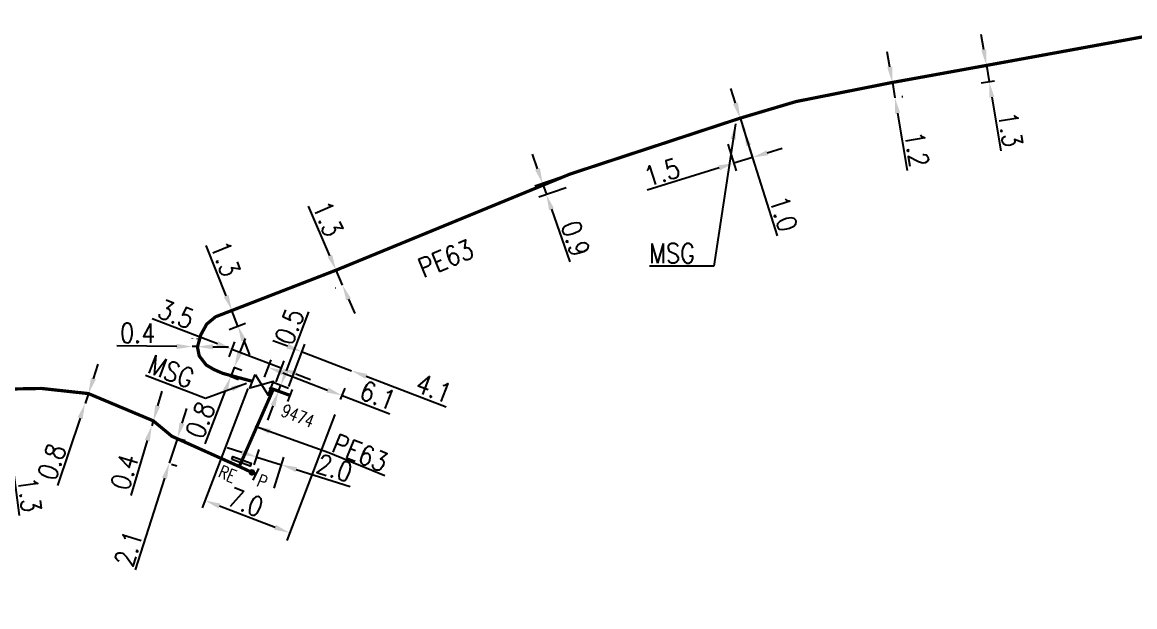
# Model space of a CAD drawing. Header units: millimetres. Extents: x 155997 to 157006, y 121209 to 122008.
# Drawn here: x 156677.7 to 156763.6, y 121359.9 to 121405 of the extents above; entities that cross this region are included whole.
import ezdxf
from ezdxf.enums import TextEntityAlignment as Align

# ---------------------------------------------------------------- set-up
doc = ezdxf.new("R2010")
doc.units = ezdxf.units.MM
doc.linetypes.add('L_25_AP', pattern=[2000, 1000, 1000])
doc.linetypes.add('L_25_PE', pattern=[2000, 1000, 1000])
doc.layers.get('0').update_dxf_attribs({"linetype": 'CONTINUOUS'})
for name, color, linetype in [('L_150', 1, 'CONTINUOUS'), ('L_300', 7, 'CONTINUOUS'), ('L_340', 7, 'CONTINUOUS')]:
    doc.layers.add(name, color=color, linetype=linetype)
doc.styles.add('G_ROMANS', font='ROMANS.SHX', dxfattribs={"width": 0.75})
doc.styles.get("Standard").update_dxf_attribs({"font": 'romans.shx', "width": 0.85})
doc.dimstyles.get("Standard").update_dxf_attribs({"dimtxt": 1.5, "dimasz": 1.2, "dimexe": 0.625, "dimexo": 0.625, "dimgap": 0.25, "dimtad": 1, "dimdec": 1, "dimzin": 0, "dimdsep": 46, "dimtxsty": 'Standard', "dimcen": -0.5, "dimadec": 0, "dimazin": 0, "dimtfac": 1, "dimtdec": 1, "dimtmove": 0, "dimatfit": 3, "dimfxl": 0, "dimtolj": 1, "dimtzin": 0, "dimarcsym": 0})

# ---------------------------------------------------------------- blocks, each defined once
blk = doc.blocks.new('*D720')
at = {"layer": 'L_150', "color": 0, "linetype": 'Continuous', "lineweight": -2, "transparency": 16777216}
for p, q in [((156683.165, 121377.495), (156683.547, 121378.632)), ((156682.783, 121376.357), (156682.528, 121375.599)), ((156682.146, 121374.461), (156680.4, 121369.263))]:
    blk.add_line(p, q, dxfattribs=at)
at = {"layer": 'L_150', "color": 0, "linetype": 'Continuous', "transparency": 16777216}
for points in [[(156682.975, 121377.559), (156683.354, 121377.431), (156682.783, 121376.357)], [(156681.956, 121374.525), (156682.336, 121374.398), (156682.528, 121375.599)]]:
    blk.add_solid(points, dxfattribs=at)
at = {"layer": 'L_150', "color": 0, "linetype": 'Continuous', "transparency": 16777216, "insert": (156679.957, 121371.084), "char_height": 1.5, "attachment_point": 5, "rotation": 71.43657}
blk.add_mtext('\\A1;0.8', dxfattribs=at)
blk = doc.blocks.new('*D721')
at = {"layer": 'L_150', "color": 0, "linetype": 'Continuous', "lineweight": -2, "transparency": 16777216}
for p, q in [((156688.135, 121375.403), (156688.48, 121376.552)), ((156687.79, 121374.253), (156687.675, 121373.87)), ((156687.33, 121372.721), (156686.055, 121368.476))]:
    blk.add_line(p, q, dxfattribs=at)
at = {"layer": 'L_150', "color": 0, "linetype": 'Continuous', "transparency": 16777216}
for points in [[(156687.944, 121375.46), (156688.327, 121375.345), (156687.79, 121374.253)], [(156687.138, 121372.779), (156687.521, 121372.664), (156687.675, 121373.87)]]:
    blk.add_solid(points, dxfattribs=at)
at = {"layer": 'L_150', "color": 0, "linetype": 'Continuous', "transparency": 16777216, "insert": (156685.562, 121370.312), "char_height": 1.5, "attachment_point": 5, "rotation": 73.28337}
blk.add_mtext('\\A1;0.4', dxfattribs=at)
blk = doc.blocks.new('*D722')
at = {"layer": 'L_150', "color": 0, "linetype": 'Continuous', "lineweight": -2, "transparency": 16777216}
for p, q in [((156690.014, 121374.068), (156690.379, 121375.212)), ((156689.65, 121372.925), (156689.027, 121370.972)), ((156689.824, 121372.87), (156690.245, 121372.735)), ((156689.201, 121370.916), (156689.622, 121370.782)), ((156688.662, 121369.829), (156686.406, 121362.753))]:
    blk.add_line(p, q, dxfattribs=at)
at = {"layer": 'L_150', "color": 0, "linetype": 'Continuous', "transparency": 16777216}
for points in [[(156689.824, 121374.129), (156690.205, 121374.008), (156689.65, 121372.925)], [(156688.472, 121369.889), (156688.853, 121369.768), (156689.027, 121370.972)]]:
    blk.add_solid(points, dxfattribs=at)
at = {"layer": 'L_150', "color": 0, "linetype": 'Continuous', "transparency": 16777216, "insert": (156685.88, 121364.394), "char_height": 1.5, "attachment_point": 5, "rotation": 72.31518}
blk.add_mtext('\\A1;2.1', dxfattribs=at)
blk = doc.blocks.new('*D723')
at = {"layer": 'L_340', "color": 0, "linetype": 'Continuous', "lineweight": -2, "transparency": 16777216}
for p, q in [((156694.633, 121371.812), (156693.489, 121372.172)), ((156695.593, 121370.865), (156695.966, 121372.048)), ((156695.778, 121371.452), (156697.686, 121370.851)), ((156697.12, 121369.055), (156697.873, 121371.447)), ((156698.83, 121370.491), (156703, 121369.179))]:
    blk.add_line(p, q, dxfattribs=at)
at = {"layer": 'L_340', "color": 0, "linetype": 'Continuous', "transparency": 16777216}
for points in [[(156694.693, 121372.003), (156694.573, 121371.621), (156695.778, 121371.452)], [(156698.89, 121370.682), (156698.77, 121370.3), (156697.686, 121370.851)]]:
    blk.add_solid(points, dxfattribs=at)
at = {"layer": 'L_340', "color": 0, "linetype": 'Continuous', "transparency": 16777216, "insert": (156701.788, 121370.609), "char_height": 1.5, "attachment_point": 5, "rotation": 342.53324}
blk.add_mtext('\\A1;2.0', dxfattribs=at)
blk = doc.blocks.new('*D724')
at = {"layer": 'L_150', "color": 0, "linetype": 'Continuous', "lineweight": -2, "transparency": 16777216}
for p, q in [((156692.744, 121380.202), (156687.711, 121382.129)), ((156693.647, 121379.203), (156694.088, 121380.357)), ((156697.68, 121378.313), (156693.865, 121379.773)), ((156697.282, 121377.276), (156697.903, 121378.897)), ((156698.8, 121377.884), (156699.921, 121377.455))]:
    blk.add_line(p, q, dxfattribs=at)
at = {"layer": 'L_150', "color": 0, "linetype": 'Continuous', "transparency": 16777216}
for points in [[(156692.816, 121380.389), (156692.673, 121380.016), (156693.865, 121379.773)], [(156698.872, 121378.071), (156698.729, 121377.698), (156697.68, 121378.313)]]:
    blk.add_solid(points, dxfattribs=at)
at = {"layer": 'L_150', "color": 0, "linetype": 'Continuous', "transparency": 16777216, "insert": (156689.55, 121382.496), "char_height": 1.5, "attachment_point": 5, "rotation": 339.05575}
blk.add_mtext('\\A1;3.5', dxfattribs=at)
blk = doc.blocks.new('*D725')
at = {"layer": 'L_340', "color": 0, "linetype": 'Continuous', "lineweight": -2, "transparency": 16777216}
for p, q in [((156698.157, 121380.013), (156697.036, 121380.442)), ((156698.256, 121376.915), (156699.501, 121380.168)), ((156699.278, 121379.584), (156703.107, 121378.119)), ((156702.888, 121377.546), (156702.884, 121377.535)), ((156704.228, 121377.69), (156710.408, 121375.324))]:
    blk.add_line(p, q, dxfattribs=at)
at = {"layer": 'L_340', "color": 0, "linetype": 'Continuous', "transparency": 16777216}
for points in [[(156698.229, 121380.2), (156698.086, 121379.826), (156699.278, 121379.584)], [(156704.299, 121377.876), (156704.156, 121377.503), (156703.107, 121378.119)]]:
    blk.add_solid(points, dxfattribs=at)
at = {"layer": 'L_340', "color": 0, "linetype": 'Continuous', "transparency": 16777216, "insert": (156709.455, 121376.76), "char_height": 1.5, "attachment_point": 5, "rotation": 339.05575}
blk.add_mtext('\\A1;4.1', dxfattribs=at)
blk = doc.blocks.new('L_340_07')
at = {"color": 0, "linetype": 'Continuous', "const_width": 0.25, "flags": 128}
blk.add_lwpolyline([(0, 0), (0.35, 0)], dxfattribs=at)
at = {"color": 0, "linetype": 'Continuous', "flags": 128}
blk.add_lwpolyline([(0.35, -0.5), (0.35, 0.5)], dxfattribs=at)
at = {"color": 0, "linetype": 'Continuous', "width": 0.75, "flags": 3}
for tag, p in [('DEF_LEG', (0.723, -3.465)), ('DEF_COUP', (0.723, -5.965)), ('DEF_TYPE', (0.723, -8.465))]:
    blk.add_attdef(tag, text='', height=1.2, dxfattribs=at).set_placement(p, align=Align.MIDDLE)
blk = doc.blocks.new('L_300_12')
at = {"color": 0, "linetype": 'Continuous', "const_width": 0.248, "flags": 128}
blk.add_lwpolyline([(-0.126, 0, 1), (0.126, 0, 1)], format="xyb", close=True, dxfattribs=at)
at = {"linetype": 'Continuous', "style": 'G_ROMANS', "width": 0.75}
blk.add_attdef('P', text='', height=1, dxfattribs=at).set_placement((0, 1.331), align=Align.MIDDLE_CENTER)
at = {"color": 0, "linetype": 'Continuous', "width": 0.75, "flags": 3}
for tag, p in [('DEF_LEG', (0, -5)), ('DEF_COUP', (0, -7.5)), ('DEF_TYPE', (0, -10))]:
    blk.add_attdef(tag, text='', height=1.2, dxfattribs=at).set_placement(p, align=Align.MIDDLE)
blk = doc.blocks.new('L_340_20')
at = {"linetype": 'Continuous'}
blk.add_hatch(color=0, dxfattribs=at).paths.add_polyline_path([(0.125, 0.75), (-0.125, 0.75), (-0.125, -0.75), (0.125, -0.75)])
at = {"color": 0, "linetype": 'Continuous'}
blk.add_lwpolyline([(-0.125, 0.75), (0.125, 0.75), (0.125, -0.75), (-0.125, -0.75)], close=True, dxfattribs=at)
at = {"color": 0, "linetype": 'Continuous', "width": 0.75}
for tag, height, flags, p in [('RE', 1, 8, (0, 1.867)), ('DEF_LEG', 1.2, 3, (0, -5)), ('DEF_COUP', 1.2, 3, (0, -7.5)), ('DEF_TYPE', 1.2, 3, (0, -10))]:
    blk.add_attdef(tag, text='', height=height, dxfattribs=dict(at, flags=flags)).set_placement(p, align=Align.MIDDLE)
blk = doc.blocks.new('*D726')
at = {"layer": 'L_150', "color": 0, "linetype": 'Continuous', "lineweight": -2, "transparency": 16777216}
for p, q in [((156676.002, 121377.888), (156675.846, 121379.078)), ((156676.157, 121376.698), (156676.326, 121375.409)), ((156676.482, 121374.219), (156677.436, 121366.939))]:
    blk.add_line(p, q, dxfattribs=at)
at = {"layer": 'L_150', "color": 0, "linetype": 'Continuous', "transparency": 16777216}
for points in [[(156676.2, 121377.914), (156675.803, 121377.862), (156676.157, 121376.698)], [(156676.681, 121374.245), (156676.284, 121374.193), (156676.326, 121375.409)]]:
    blk.add_solid(points, dxfattribs=at)
at = {"layer": 'L_150', "color": 0, "linetype": 'Continuous', "transparency": 16777216, "insert": (156678.234, 121368.551), "char_height": 1.5, "attachment_point": 5, "rotation": 277.46578}
blk.add_mtext('\\A1;1.3', dxfattribs=at)
blk = doc.blocks.new('*D1005')
at = {"layer": 'L_150', "color": 0, "linetype": 'Continuous', "lineweight": -2, "transparency": 16777216}
for p, q in [((156732.75, 121398.778), (156732.391, 121399.923)), ((156733.108, 121397.632), (156733.406, 121396.678)), ((156733.764, 121395.533), (156735.953, 121388.533))]:
    blk.add_line(p, q, dxfattribs=at)
at = {"layer": 'L_150', "color": 0, "linetype": 'Continuous', "transparency": 16777216}
for points in [[(156732.94, 121398.837), (156732.559, 121398.718), (156733.108, 121397.632)], [(156733.955, 121395.592), (156733.573, 121395.473), (156733.406, 121396.678)]]:
    blk.add_solid(points, dxfattribs=at)
at = {"layer": 'L_150', "color": 0, "linetype": 'Continuous', "transparency": 16777216, "insert": (156736.462, 121390.258), "char_height": 1.5, "attachment_point": 5, "rotation": 287.36539}
blk.add_mtext('\\A1;1.0', dxfattribs=at)
blk = doc.blocks.new('*D1006')
at = {"layer": 'L_150', "color": 0, "linetype": 'Continuous', "lineweight": -2, "transparency": 16777216}
for p, q in [((156717.459, 121393.71), (156717.065, 121394.844)), ((156719.376, 121393.106), (156717.262, 121392.372)), ((156719.672, 121392.256), (156717.558, 121391.522)), ((156717.853, 121392.577), (156718.148, 121391.727)), ((156718.542, 121390.593), (156719.958, 121386.522))]:
    blk.add_line(p, q, dxfattribs=at)
at = {"layer": 'L_150', "color": 0, "linetype": 'Continuous', "transparency": 16777216}
for points in [[(156717.648, 121393.776), (156717.27, 121393.645), (156717.853, 121392.577)], [(156718.731, 121390.659), (156718.353, 121390.528), (156718.148, 121391.727)]]:
    blk.add_solid(points, dxfattribs=at)
at = {"layer": 'L_150', "color": 0, "linetype": 'Continuous', "transparency": 16777216, "insert": (156720.392, 121388.319), "char_height": 1.5, "attachment_point": 5, "rotation": 289.16763}
blk.add_mtext('\\A1;0.9', dxfattribs=at)
blk = doc.blocks.new('*D1007')
at = {"layer": 'L_150', "color": 0, "linetype": 'Continuous', "lineweight": -2, "transparency": 16777216}
for p, q in [((156701.429, 121386.989), (156699.768, 121390.835)), ((156702.4, 121384.74), (156701.904, 121385.887)), ((156701.363, 121385.654), (156701.331, 121385.64)), ((156701.859, 121384.506), (156701.826, 121384.492)), ((156702.876, 121383.638), (156703.351, 121382.537))]:
    blk.add_line(p, q, dxfattribs=at)
at = {"layer": 'L_150', "color": 0, "linetype": 'Continuous', "transparency": 16777216}
for points in [[(156701.612, 121387.068), (156701.245, 121386.91), (156701.904, 121385.887)], [(156703.059, 121383.718), (156702.692, 121383.559), (156702.4, 121384.74)]]:
    blk.add_solid(points, dxfattribs=at)
at = {"layer": 'L_150', "color": 0, "linetype": 'Continuous', "transparency": 16777216, "insert": (156701.278, 121389.859), "char_height": 1.5, "attachment_point": 5, "rotation": 293.35722}
blk.add_mtext('\\A1;1.3', dxfattribs=at)
blk = doc.blocks.new('*D1008')
at = {"layer": 'L_150', "color": 0, "linetype": 'Continuous', "lineweight": -2, "transparency": 16777216}
for p, q in [((156690.809, 121380.576), (156690.809, 121380.611)), ((156691.209, 121380.572), (156691.209, 121380.607)), ((156689.602, 121379.999), (156684.966, 121380.048)), ((156691.202, 121379.982), (156690.802, 121379.986)), ((156692.402, 121379.969), (156693.602, 121379.957))]:
    blk.add_line(p, q, dxfattribs=at)
at = {"layer": 'L_150', "color": 0, "linetype": 'Continuous', "transparency": 16777216}
for points in [[(156689.605, 121380.199), (156689.6, 121379.799), (156690.802, 121379.986)], [(156692.404, 121380.169), (156692.4, 121379.769), (156691.202, 121379.982)]]:
    blk.add_solid(points, dxfattribs=at)
at = {"layer": 'L_150', "color": 0, "linetype": 'Continuous', "transparency": 16777216, "insert": (156686.592, 121381.031), "char_height": 1.5, "attachment_point": 5, "rotation": 359.38997}
blk.add_mtext('\\A1;0.4', dxfattribs=at)
blk = doc.blocks.new('*D1009')
at = {"layer": 'L_150', "color": 0, "linetype": 'Continuous', "lineweight": -2, "transparency": 16777216}
for p, q in [((156694.474, 121379.502), (156694.903, 121380.623)), ((156694.045, 121378.381), (156693.777, 121377.681)), ((156694.007, 121378.396), (156694.628, 121378.158)), ((156693.739, 121377.695), (156694.36, 121377.457)), ((156693.348, 121376.56), (156691.785, 121372.477))]:
    blk.add_line(p, q, dxfattribs=at)
at = {"layer": 'L_150', "color": 0, "linetype": 'Continuous', "transparency": 16777216}
for points in [[(156694.287, 121379.573), (156694.66, 121379.43), (156694.045, 121378.381)], [(156693.161, 121376.632), (156693.534, 121376.489), (156693.777, 121377.681)]]:
    blk.add_solid(points, dxfattribs=at)
at = {"layer": 'L_150', "color": 0, "linetype": 'Continuous', "transparency": 16777216, "insert": (156691.418, 121374.316), "char_height": 1.5, "attachment_point": 5, "rotation": 69.05575}
blk.add_mtext('\\A1;0.8', dxfattribs=at)
blk = doc.blocks.new('*D1010')
at = {"layer": 'L_300', "color": 0, "linetype": 'Continuous', "lineweight": -2, "transparency": 16777216}
for p, q in [((156696.384, 121377.62), (156696.9, 121378.968)), ((156697.798, 121377.955), (156701.253, 121376.633)), ((156702.26, 121375.906), (156702.597, 121376.787)), ((156702.374, 121376.204), (156706.06, 121374.793))]:
    blk.add_line(p, q, dxfattribs=at)
at = {"layer": 'L_300', "color": 0, "linetype": 'Continuous', "transparency": 16777216}
for points in [[(156697.869, 121378.142), (156697.726, 121377.768), (156696.677, 121378.384)], [(156701.325, 121376.819), (156701.182, 121376.446), (156702.374, 121376.204)]]:
    blk.add_solid(points, dxfattribs=at)
at = {"layer": 'L_300', "color": 0, "linetype": 'Continuous', "transparency": 16777216, "insert": (156705.135, 121376.218), "char_height": 1.5, "attachment_point": 5, "rotation": 339.05575}
blk.add_mtext('\\A1;6.1', dxfattribs=at)
blk = doc.blocks.new('*D1011')
at = {"layer": 'L_150', "color": 0, "linetype": 'Continuous', "lineweight": -2, "transparency": 16777216}
for p, q in [((156695.09, 121376.755), (156691.555, 121367.52)), ((156701.813, 121374.739), (156698.093, 121365.018)), ((156692.899, 121367.675), (156697.195, 121366.03))]:
    blk.add_line(p, q, dxfattribs=at)
at = {"layer": 'L_150', "color": 0, "linetype": 'Continuous', "transparency": 16777216}
for points in [[(156692.971, 121367.861), (156692.828, 121367.488), (156691.779, 121368.104)], [(156697.267, 121366.217), (156697.124, 121365.844), (156698.316, 121365.601)]]:
    blk.add_solid(points, dxfattribs=at)
at = {"layer": 'L_150', "color": 0, "linetype": 'Continuous', "transparency": 16777216, "insert": (156694.916, 121367.973), "char_height": 1.5, "attachment_point": 5, "rotation": 339.05575}
blk.add_mtext('\\A1;7.0', dxfattribs=at)
blk = doc.blocks.new('*D1012')
at = {"layer": 'L_150', "color": 0, "linetype": 'Continuous', "lineweight": -2, "transparency": 16777216}
for p, q in [((156693.42, 121383.9), (156691.888, 121387.799)), ((156693.182, 121382.517), (156694.44, 121383.011)), ((156694.334, 121381.573), (156693.858, 121382.783)), ((156693.657, 121381.307), (156694.916, 121381.801)), ((156694.773, 121380.456), (156695.211, 121379.339))]:
    blk.add_line(p, q, dxfattribs=at)
at = {"layer": 'L_150', "color": 0, "linetype": 'Continuous', "transparency": 16777216}
for points in [[(156693.606, 121383.973), (156693.234, 121383.827), (156693.858, 121382.783)], [(156694.959, 121380.529), (156694.586, 121380.383), (156694.334, 121381.573)]]:
    blk.add_solid(points, dxfattribs=at)
at = {"layer": 'L_150', "color": 0, "linetype": 'Continuous', "transparency": 16777216, "insert": (156693.365, 121386.773), "char_height": 1.5, "attachment_point": 5, "rotation": 291.44541}
blk.add_mtext('\\A1;1.3', dxfattribs=at)
blk = doc.blocks.new('*D1013')
at = {"layer": 'L_150', "color": 0, "linetype": 'Continuous', "lineweight": -2, "transparency": 16777216}
for p, q in [((156733.294, 121397.036), (156734.243, 121394.002)), ((156732.161, 121395.634), (156732.811, 121393.554)), ((156735.202, 121394.956), (156736.347, 121395.315)), ((156734.057, 121394.598), (156732.625, 121394.151)), ((156731.48, 121393.792), (156725.938, 121392.059))]:
    blk.add_line(p, q, dxfattribs=at)
at = {"layer": 'L_150', "color": 0, "linetype": 'Continuous', "transparency": 16777216}
for points in [[(156735.142, 121395.147), (156735.262, 121394.765), (156734.057, 121394.598)], [(156731.42, 121393.983), (156731.539, 121393.601), (156732.625, 121394.151)]]:
    blk.add_solid(points, dxfattribs=at)
at = {"layer": 'L_150', "color": 0, "linetype": 'Continuous', "transparency": 16777216, "insert": (156727.066, 121393.46), "char_height": 1.5, "attachment_point": 5, "rotation": 17.36539}
blk.add_mtext('\\A1;1.5', dxfattribs=at)
blk = doc.blocks.new('*D1014')
at = {"layer": 'L_300', "color": 0, "linetype": 'Continuous', "lineweight": -2, "transparency": 16777216}
for p, q in [((156698.069, 121378.126), (156699.804, 121382.66)), ((156696.923, 121377.279), (156698.224, 121376.782)), ((156696.745, 121376.812), (156698.045, 121376.315)), ((156697.461, 121376.538), (156697.64, 121377.005)), ((156697.032, 121375.417), (156696.603, 121374.297))]:
    blk.add_line(p, q, dxfattribs=at)
at = {"layer": 'L_300', "color": 0, "linetype": 'Continuous', "transparency": 16777216}
for points in [[(156697.882, 121378.197), (156698.256, 121378.054), (156697.64, 121377.005)], [(156696.846, 121375.489), (156697.219, 121375.346), (156697.461, 121376.538)]]:
    blk.add_solid(points, dxfattribs=at)
at = {"layer": 'L_300', "color": 0, "linetype": 'Continuous', "transparency": 16777216, "insert": (156698.304, 121381.537), "char_height": 1.5, "attachment_point": 5, "rotation": 69.05575}
blk.add_mtext('\\A1;0.5', dxfattribs=at)
blk = doc.blocks.new('L_300_03')
at = {"color": 0, "linetype": 'Continuous', "flags": 128}
blk.add_lwpolyline([(-1, 0.75), (1, -0.75), (1, 0.75), (-1, -0.75), (-1, 0.75)], dxfattribs=at)
at = {"color": 0, "linetype": 'Continuous', "style": 'G_ROMANS', "width": 0.75}
blk.add_attdef('NUM', text='', height=1.5, dxfattribs=at).set_placement((0, 2.1), align=Align.MIDDLE_CENTER)
at = {"color": 0, "linetype": 'Continuous', "style": 'G_ROMANS', "width": 0.75, "flags": 3}
for tag, p in [('DEF_LEG', (0, -5)), ('DEF_COUP', (0, -7.5)), ('DEF_TYPE', (0, -10))]:
    blk.add_attdef(tag, text='', height=1.2, dxfattribs=at).set_placement(p, align=Align.MIDDLE)
blk = doc.blocks.new('*D1015')
at = {"layer": 'L_150', "color": 0, "linetype": 'Continuous', "lineweight": -2, "transparency": 16777216}
for p, q in [((156744.66, 121401.571), (156744.46, 121402.755)), ((156744.859, 121400.388), (156745.059, 121399.205)), ((156745.387, 121400.477), (156745.476, 121400.492)), ((156745.586, 121399.294), (156745.675, 121399.309)), ((156745.259, 121398.022), (156746.006, 121393.593))]:
    blk.add_line(p, q, dxfattribs=at)
at = {"layer": 'L_150', "color": 0, "linetype": 'Continuous', "transparency": 16777216}
for points in [[(156744.857, 121401.605), (156744.462, 121401.538), (156744.859, 121400.388)], [(156745.456, 121398.055), (156745.062, 121397.988), (156745.059, 121399.205)]]:
    blk.add_solid(points, dxfattribs=at)
at = {"layer": 'L_150', "color": 0, "linetype": 'Continuous', "transparency": 16777216, "insert": (156746.744, 121395.233), "char_height": 1.5, "attachment_point": 5, "rotation": 279.58124}
blk.add_mtext('\\A1;1.2', dxfattribs=at)
blk = doc.blocks.new('*D1303')
at = {"layer": 'L_150', "color": 0, "linetype": 'Continuous', "lineweight": -2, "ltscale": 0.5, "transparency": 16777216}
for p, q in [((156751.921, 121402.898), (156751.721, 121404.082)), ((156752.524, 121401.783), (156751.504, 121401.611)), ((156752.121, 121401.715), (156752.337, 121400.433)), ((156752.74, 121400.501), (156751.721, 121400.329)), ((156752.537, 121399.25), (156753.234, 121395.119))]:
    blk.add_line(p, q, dxfattribs=at)
at = {"layer": 'L_150', "color": 0, "linetype": 'Continuous', "ltscale": 0.5, "transparency": 16777216}
for points in [[(156752.118, 121402.932), (156751.724, 121402.865), (156752.121, 121401.715)], [(156752.734, 121399.283), (156752.34, 121399.217), (156752.337, 121400.433)]]:
    blk.add_solid(points, dxfattribs=at)
at = {"layer": 'L_150', "color": 0, "linetype": 'Continuous', "ltscale": 0.5, "transparency": 16777216, "insert": (156753.971, 121396.759), "char_height": 1.5, "attachment_point": 5, "rotation": 279.58124}
blk.add_mtext('\\A1;1.3', dxfattribs=at)

msp = doc.modelspace()

# ---------------------------------------------------------------- linework, layer by layer
at = {"layer": 'L_150', "linetype": 'L_25_AP', "ltscale": 0.5, "const_width": 0.25}
msp.add_lwpolyline([(157000, 121360.015), (156985.135, 121365.637), (156938.597, 121383.176), (156921.759, 121389.318), (156920.353, 121389.832), (156919.727, 121388.113), (156911.036, 121391.261), (156901.749, 121394.625), (156892.068, 121398.274), (156880.484, 121402.641), (156873.614, 121404.096), (156860.281, 121406.111), (156835.612, 121409.473), (156814.281, 121412.356), (156810.682, 121412.707), (156801.213, 121411.27), (156795.084, 121410.347), (156783.664, 121408.251), (156782.865, 121408.06), (156775.304, 121405.941), (156752.925, 121401.851)], dxfattribs=at)
at = {"layer": 'L_150', "linetype": 'L_25_PE', "ltscale": 0.5, "const_width": 0.25, "flags": 128}
for points in [[(156752.925, 121401.851), (156744.77, 121400.373), (156737.418, 121398.913), (156733.108, 121397.632), (156719.967, 121393.312), (156701.937, 121385.902), (156692.6, 121382.288), (156691.915, 121381.718), (156691.463, 121380.898), (156691.202, 121379.947), (156691.338, 121379.267), (156691.885, 121378.559), (156692.473, 121378.217), (156693.155, 121377.919), (156695.313, 121377.338), (156695.461, 121377.304)], [(156652.302, 121369.739), (156652.873, 121369.91), (156652.435, 121371.314), (156657.77, 121372.787), (156671.129, 121376.698), (156673.986, 121376.807), (156676.157, 121376.698), (156679.146, 121376.754), (156682.783, 121376.357), (156687.79, 121374.253), (156689.228, 121373.059), (156694.425, 121370.724), (156695.406, 121370.269)], [(156697.059, 121376.692), (156694.607, 121371.117), (156694.425, 121370.724)], [(156696.861, 121376.768), (156697.059, 121376.692), (156698.033, 121376.332)]]:
    msp.add_lwpolyline(points, dxfattribs=at)

# ---------------------------------------------------------------- block references
at = {"layer": 'L_300'}
ref = msp.add_blockref('L_300_03', (156696.161, 121377.036), dxfattribs=dict(at, xscale=0.7500000000007095, yscale=0.7500000000007095, zscale=0.7500000000007095, rotation=339.0557521207187))
ref.add_attrib('NUM', '9474', dxfattribs={"layer": '0', "color": 0, "linetype": 'Continuous', "height": 1, "rotation": 337.54165, "style": 'G_ROMANS', "width": 0.75}).set_placement((156698.951, 121374.636), align=Align.MIDDLE_CENTER)
ref = msp.add_blockref('L_300_12', (156695.406, 121370.269), dxfattribs=dict(at, rotation=335.0720415395749))
ref.add_attrib('P', 'P', dxfattribs={"layer": '0', "linetype": 'Continuous', "height": 1, "rotation": 336.94127, "style": 'G_ROMANS', "width": 0.75}).set_placement((156696.202, 121369.563), align=Align.MIDDLE_CENTER)
at = {"layer": 'L_340'}
for p, rotation in [((156698.033, 121376.332), 340.1026903309921), ((156695.406, 121370.269), 335.0720415390854)]:
    msp.add_blockref('L_340_07', p, dxfattribs=dict(at, rotation=rotation))
ref = msp.add_blockref('L_340_20', (156694.607, 121371.117), dxfattribs=dict(at, rotation=69.56712154875413))
ref.add_attrib('RE', 'RE', dxfattribs={"layer": '0', "color": 0, "linetype": 'Continuous', "height": 1, "rotation": 336.94127, "width": 0.75}).set_placement((156693.512, 121370.149), align=Align.MIDDLE)

# ---------------------------------------------------------------- texts
at = {"layer": 'L_150', "linetype": 'Continuous', "width": 0.85}
msp.add_text('PE63', height=1.5, rotation=22.3423, dxfattribs=at).set_placement((156708.64, 121385.272))
at = {"layer": 'L_150', "linetype": 'Continuous', "ltscale": 0.5, "insert": (156729.622, 121386.438), "char_height": 1.5, "attachment_point": 9}
msp.add_mtext('\\A1;MSG', dxfattribs=at)
at = {"layer": 'L_150', "linetype": 'Continuous', "ltscale": 0.5, "insert": (156690.558, 121376.737), "char_height": 1.5, "attachment_point": 9, "rotation": 339.05575}
msp.add_mtext('\\A1;MSG', dxfattribs=at)
at = {"layer": 'L_150', "linetype": 'Continuous', "insert": (156702.024, 121373.309), "char_height": 1.5, "attachment_point": 1, "rotation": 337.54165}
msp.add_mtext('\\A1;PE63', dxfattribs=at)

# ---------------------------------------------------------------- dimensions: what is measured, and where the dimension line sits
at = {"layer": 'L_150', "linetype": 'Continuous', "ltscale": 0.5}
dim = msp.add_linear_dim(base=(156752.337, 121400.433), p1=(156753.14, 121401.887), p2=(156753.357, 121400.605), angle=279.58124, dimstyle='Standard', dxfattribs=at)
dim.commit()
dim.dimension.update_dxf_attribs({"geometry": '*D1303', "text_midpoint": (156752.985, 121396.593), "dimtype": 160})
at = {"layer": 'L_150', "linetype": 'Continuous'}
for base, p1, p2, angle, override, picture, middle in [((156745.059, 121399.205), (156744.77, 121400.373), (156744.97, 121399.19), 99.58124, {"dimexe": 0.625, "dimexo": 0.625}, '*D1015', (156745.758, 121395.066)), ((156732.625, 121394.151), (156733.108, 121397.632), (156731.975, 121396.23), 17.36539, {"dimexe": 0.625, "dimexo": 0.625}, '*D1013', (156727.364, 121392.505)), ((156718.148, 121391.727), (156719.967, 121393.312), (156720.262, 121392.462), 109.16763, {"dimexe": 0.625, "dimexo": 0.625}, '*D1006', (156719.447, 121387.991)), ((156702.4, 121384.74), (156701.937, 121385.902), (156702.433, 121384.754), 113.35722, {"dimexe": 0.625, "dimexo": 0.625}, '*D1007', (156700.36, 121389.463)), ((156694.334, 121381.573), (156692.6, 121382.288), (156693.075, 121381.078), 111.44541, {"dimexe": 0.625, "dimexo": 0.625}, '*D1012', (156692.435, 121386.408)), ((156690.802, 121379.986), (156691.202, 121379.947), (156690.802, 121379.951), 359.38997, {"dimexe": 0.625, "dimexo": 0.625}, '*D1008', (156686.582, 121380.031)), ((156676.326, 121375.409), (156676.157, 121376.698), (156676.326, 121375.409), 97.46578, {"dimatfit": 0}, '*D726', (156677.242, 121368.421)), ((156682.528, 121375.599), (156682.783, 121376.357), (156682.528, 121375.599), 71.43657, {"dimatfit": 0}, '*D720', (156680.905, 121370.766)), ((156698.316, 121365.601), (156695.313, 121377.338), (156702.037, 121375.322), 159.05575, {"dimexe": 0.625, "dimexo": 0.625}, '*D1011', (156694.559, 121367.04)), ((156687.675, 121373.87), (156687.79, 121374.253), (156687.675, 121373.87), 73.28337, {"dimscale": 1, "dimlfac": 1, "dimlunit": 2, "dimatfit": 0}, '*D721', (156686.52, 121370.024)), ((156689.027, 121370.972), (156689.228, 121373.059), (156688.605, 121371.106), 72.31518, {"dimatfit": 0}, '*D722', (156686.833, 121364.091))]:
    dim = msp.add_linear_dim(base=base, p1=p1, p2=p2, angle=angle, dimstyle='Standard', override=override, dxfattribs=at)
    dim.commit()
    dim.dimension.update_dxf_attribs({"geometry": picture, "text_midpoint": middle, "dimtype": 160})
for base, p1, p2, angle, picture, middle in [((156733.108, 121397.632), (156733.406, 121396.678), (156733.108, 121397.632), 287.36539, '*D1005', (156735.507, 121389.959)), ((156694.04461, 121378.38125), (156693.15511, 121377.91865), (156693.4232, 121378.6191), 249.05575, '*D1009', (156692.35179, 121373.95844))]:
    dim = msp.add_linear_dim(base=base, p1=p1, p2=p2, angle=angle, dimstyle='Standard', dxfattribs=at)
    dim.commit()
    dim.dimension.update_dxf_attribs({"geometry": picture, "text_midpoint": middle, "dimtype": 160})
dim = msp.add_linear_dim(base=(156693.865, 121379.773), p1=(156697.059, 121376.692), p2=(156693.423, 121378.619), angle=339.05575, text='3.5', dimstyle='Standard', override={"dimatfit": 0}, dxfattribs=at)
dim.commit()
dim.dimension.update_dxf_attribs({"geometry": '*D724', "text_midpoint": (156689.192, 121381.562), "dimtype": 160})
at = {"layer": 'L_300', "linetype": 'Continuous'}
dim = msp.add_linear_dim(base=(156697.64, 121377.005), p1=(156696.161, 121377.036), p2=(156696.34, 121377.503), angle=249.05575, dimstyle='Standard', dxfattribs=at)
dim.commit()
dim.dimension.update_dxf_attribs({"geometry": '*D1014', "text_midpoint": (156699.238, 121381.179), "dimtype": 160})
dim = msp.add_linear_dim(base=(156702.374, 121376.204), p1=(156696.161, 121377.036), p2=(156702.037, 121375.322), angle=159.05575, dimstyle='Standard', override={"dimexe": 0.625, "dimexo": 0.625}, dxfattribs=at)
dim.commit()
dim.dimension.update_dxf_attribs({"geometry": '*D1010', "text_midpoint": (156704.777, 121375.284), "dimtype": 160})
at = {"layer": 'L_340', "linetype": 'Continuous'}
for base, p1, p2, angle, picture, middle in [((156703.107, 121378.119), (156698.033, 121376.332), (156703.111, 121378.129), 159.05575, '*D725', (156709.097, 121375.826)), ((156697.686, 121370.851), (156695.406, 121370.269), (156696.933, 121368.458), 162.53324, '*D723', (156701.488, 121369.655))]:
    dim = msp.add_linear_dim(base=base, p1=p1, p2=p2, angle=angle, dimstyle='Standard', override={"dimatfit": 0}, dxfattribs=at)
    dim.commit()
    dim.dimension.update_dxf_attribs({"geometry": picture, "text_midpoint": middle, "dimtype": 160})

# ---------------------------------------------------------------- leaders
at = {"layer": 'L_150', "linetype": 'Continuous', "ltscale": 0.5, "annotation_type": 0, "has_hookline": 1, "hookline_direction": 1, "text_width": 3.521}
msp.add_leader([(156732.749, 121397.193), (156731.072, 121386.188), (156729.872, 121386.188)], dimstyle='Standard', dxfattribs=at)
at = {"layer": 'L_150', "linetype": 'Continuous', "ltscale": 0.5, "annotation_type": 0, "has_hookline": 1, "hookline_direction": 1, "text_width": 3.521, "horizontal_direction": (0.933929, -0.357459, 0)}
msp.add_leader([(156694.999, 121377.145), (156691.823, 121375.986), (156690.702, 121376.415)], dimstyle='Standard', dxfattribs=at)
at = {"layer": 'L_150', "linetype": 'Continuous', "annotation_type": 0, "has_hookline": 1, "hookline_direction": 0, "text_width": 4.432, "horizontal_direction": (0.924157, -0.382012, 0)}
msp.add_leader([(156695.66, 121373.835), (156701.347, 121371.814)], dimstyle='Standard', override={"dimatfit": 0}, dxfattribs=at)

doc.saveas('drawing.dxf')
